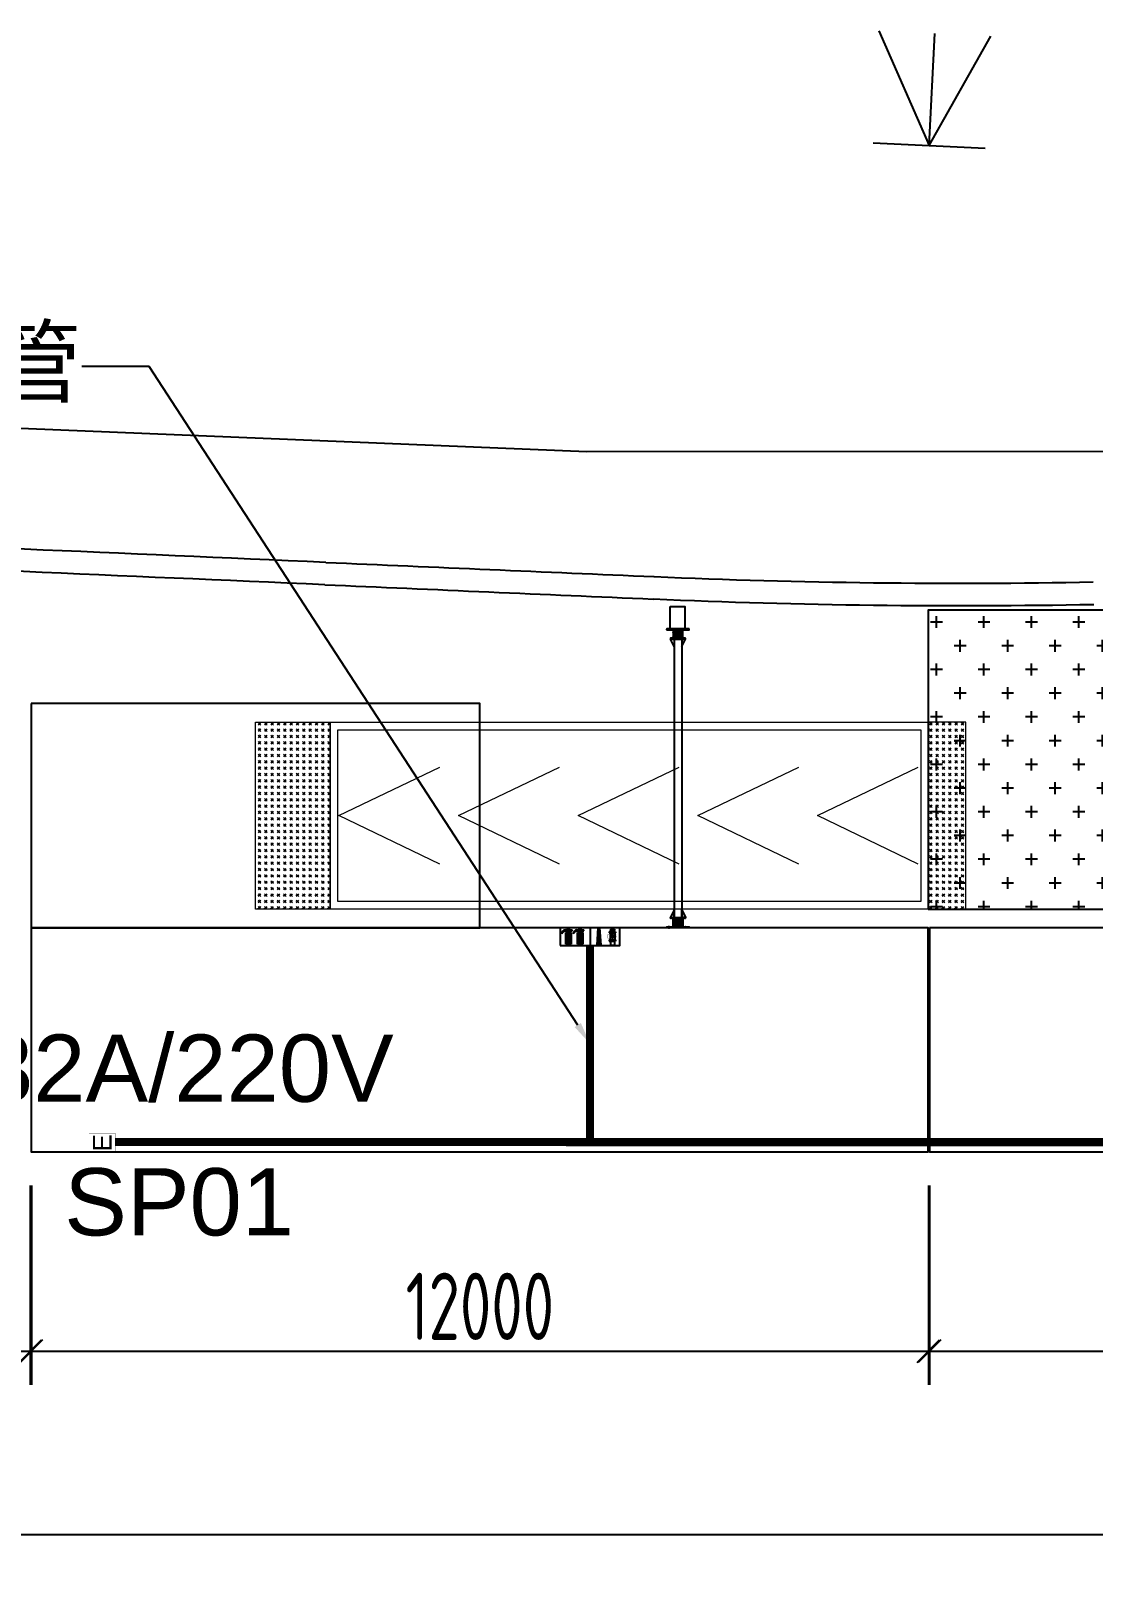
# Model space of a CAD drawing. Header units: millimetres. Extents: x 4 to 2106212, y -117026 to 198097.
# Drawn here: x 930328 to 944542, y -85319 to -64743 of the extents above; entities that cross this region are included whole.
import ezdxf
from ezdxf import colors
from ezdxf.entities.mleader import LeaderData, LeaderLine
from ezdxf.enums import TextEntityAlignment as Align
from ezdxf.math import Vec2, Vec3

# ---------------------------------------------------------------- set-up
doc = ezdxf.new("R2010")
doc.units = ezdxf.units.MM
doc.linetypes.add('CENTER', pattern=[0.6, 0.375, -0.075, 0.075, -0.075])
for name, color, linetype in [('HR-pontoon', 161, 'Continuous'), ('水电箱', 40, 'Continuous'), ('消防箱', 112, 'Continuous'), ('粗实线', 7, 'Continuous'), ('给水管', 80, 'Continuous')]:
    doc.layers.add(name, color=color, linetype=linetype)
doc.layers.add('抱桩器', color=1, linetype='Continuous', lineweight=18)
doc.layers.add('文本', color=3, linetype='Continuous', lineweight=13)
doc.styles.add('Arial', font='arial.ttf')
doc.styles.add('hztxt', font='ros1.shx', dxfattribs={"width": 0.8, "bigfont": 'hztxt.shx'})
doc.styles.get("Standard").update_dxf_attribs({"font": 'arial.ttf'})
doc.linetypes.add('10422', pattern='A,2,[150,AAA.SHX,S=1,R=0,X=0,Y=1],2,[177,AAA.SHX,S=1,R=0,X=0,Y=0.8],1e-09', length=4)
doc.linetypes.add('444', pattern='A,4.5,[145,AAA.SHX,S=1,R=0,X=0,Y=1],4.5,-0.5,[146,AAA.SHX,S=1,R=0,X=0,Y=0],-0.5', length=10)
doc.dimstyles.new('DIM-300', dxfattribs={"dimscale": 300, "dimtxt": 3, "dimasz": 1, "dimexe": 1.5, "dimexo": 1.5, "dimgap": 0.5, "dimtad": 1, "dimdec": 0, "dimzin": 0, "dimdsep": 46, "dimtxsty": 'hztxt', "dimblk": 'OBLIQUE', "dimcen": 0, "dimdle": 1.5, "dimclrd": 9, "dimclre": 9, "dimclrt": 6, "dimadec": 0, "dimazin": 0, "dimtfac": 1, "dimtdec": 0, "dimtix": 1, "dimtofl": 0, "dimtmove": 2, "dimatfit": 0, "dimfxl": 5, "dimtolj": 1, "dimtzin": 0, "dimarcsym": 0})
pattern_1 = [(225, (43212.285, 45564.743), (4.49012806, -4.49012806), []), (225, (43207.795, 45564.743), (4.49012806, -4.49012806), [7.9375, -1.5875, 0, -1.5875])]
pattern_2 = [(225, (-344287.005, -129412.7357), (4.49012806, -4.49012806), []), (225, (-344291.495, -129412.7357), (4.49012806, -4.49012806), [7.9375, -1.5875, 0, -1.5875])]

# ---------------------------------------------------------------- blocks, each defined once
blk = doc.blocks.new('_Oblique')
at = {"color": 0, "linetype": 'ByBlock', "lineweight": -2}
blk.add_line((-0.5, -0.5), (0.5, 0.5), dxfattribs=at)
blk = doc.blocks.new('*D2060')
at = {"color": 9, "lineweight": -2, "transparency": 16777216}
for p, q in [((918321, -80197), (918321, -82864)), ((930321, -80197), (930321, -82864)), ((917871, -82414), (930771, -82414))]:
    blk.add_line(p, q, dxfattribs=at)
at = {"layer": 'Defpoints', "color": 0, "transparency": 16777216}
for p in [(918321, -79747), (930321, -79747), (930321, -82414)]:
    blk.add_point(p, dxfattribs=at)
at = {"color": 9, "lineweight": -2, "transparency": 16777216, "xscale": 300, "yscale": 300, "zscale": 300, "rotation": 180}
blk.add_blockref('_Oblique', (918321, -82414), dxfattribs=at)
at = {"color": 9, "lineweight": -2, "transparency": 16777216, "xscale": 300, "yscale": 300, "zscale": 300}
blk.add_blockref('_Oblique', (930321, -82414), dxfattribs=at)
at = {"color": 6, "transparency": 16777216, "insert": (924321, -81814), "char_height": 900, "attachment_point": 5, "style": 'hztxt'}
blk.add_mtext('\\A1;12000', dxfattribs=at)
blk = doc.blocks.new('*D2061')
at = {"color": 9, "lineweight": -2, "transparency": 16777216}
for p, q in [((930336, -80197), (930336, -82864)), ((942336, -80197), (942336, -82864)), ((929886, -82414), (942786, -82414))]:
    blk.add_line(p, q, dxfattribs=at)
at = {"layer": 'Defpoints', "color": 0, "transparency": 16777216}
for p in [(930336, -79747), (942336, -79747), (942336, -82414)]:
    blk.add_point(p, dxfattribs=at)
at = {"color": 9, "lineweight": -2, "transparency": 16777216, "xscale": 300, "yscale": 300, "zscale": 300, "rotation": 180}
blk.add_blockref('_Oblique', (930336, -82414), dxfattribs=at)
at = {"color": 9, "lineweight": -2, "transparency": 16777216, "xscale": 300, "yscale": 300, "zscale": 300}
blk.add_blockref('_Oblique', (942336, -82414), dxfattribs=at)
at = {"color": 6, "transparency": 16777216, "insert": (936336, -81814), "char_height": 900, "attachment_point": 5, "style": 'hztxt'}
blk.add_mtext('\\A1;12000', dxfattribs=at)
blk = doc.blocks.new('*D2062')
at = {"color": 9, "lineweight": -2, "transparency": 16777216}
for p, q in [((942351, -80197), (942351, -82864)), ((954351, -80197), (954351, -82864)), ((941901, -82414), (954801, -82414))]:
    blk.add_line(p, q, dxfattribs=at)
at = {"layer": 'Defpoints', "color": 0, "transparency": 16777216}
for p in [(942351, -79747), (954351, -79747), (954351, -82414)]:
    blk.add_point(p, dxfattribs=at)
at = {"color": 9, "lineweight": -2, "transparency": 16777216, "xscale": 300, "yscale": 300, "zscale": 300, "rotation": 180}
blk.add_blockref('_Oblique', (942351, -82414), dxfattribs=at)
at = {"color": 9, "lineweight": -2, "transparency": 16777216, "xscale": 300, "yscale": 300, "zscale": 300}
blk.add_blockref('_Oblique', (954351, -82414), dxfattribs=at)
at = {"color": 6, "transparency": 16777216, "insert": (948351, -81814), "char_height": 900, "attachment_point": 5, "style": 'hztxt'}
blk.add_mtext('\\A1;12000', dxfattribs=at)
blk = doc.blocks.new('*U2049')
at = {"layer": '抱桩器'}
h = blk.add_hatch(dxfattribs=at)
h.set_pattern_fill('GOST_GLASS', color=252, scale=10, angle=90)
h.set_pattern_definition([(135, (-669974.417, -109419.865), (5e-15, 84.852814), [50, -70]), (135, (-669974.417, -109398.65), (5e-15, 84.852814), [20, -100]), (135, (-669995.63, -109419.865), (5e-15, 84.852814), [20, -100])])
h.paths.add_polyline_path([(-3750, 1250), (-3750, -1250), (-4750, -1250), (-4750, 1250)])
h = blk.add_hatch(dxfattribs=at)
h.set_pattern_fill('GOST_GLASS', color=252, scale=10, angle=90)
h.set_pattern_definition([(135, (-673974.717, -109419.865), (5e-15, 84.852814), [50, -70]), (135, (-673974.717, -109398.65), (5e-15, 84.852814), [20, -100]), (135, (-673995.93, -109419.865), (5e-15, 84.852814), [20, -100])])
h.paths.add_polyline_path([(4250, 1250), (4250, -1250), (4750, -1250), (4750, 1250)])
at = {"layer": '抱桩器', "color": 252}
for points in [[(-3750, 1250), (-3750, -1250), (-4750, -1250), (-4750, 1250)], [(4250, -1250), (-3750, -1250), (-3750, 1250), (4250, 1250)], [(4250, 1250), (4250, -1250), (4750, -1250), (4750, 1250)], [(4150, -1150), (-3650, -1150), (-3650, 1150), (4150, 1150)]]:
    blk.add_lwpolyline(points, close=True, dxfattribs=at)
for points in [[(-2284, -650), (-3634, 0), (-2284, 650)], [(-684, -650), (-2034, 0), (-684, 650)], [(916, -650), (-434, 0), (916, 650)], [(2516, -650), (1166, 0), (2516, 650)], [(4116, -650), (2766, 0), (4116, 650)]]:
    blk.add_lwpolyline(points, dxfattribs=at)
blk = doc.blocks.new('*U2050')
at = {"color": 0, "linetype": 'ByBlock', "lineweight": -2, "transparency": 16777216}
blk.add_blockref('*U2049', (0, 0), dxfattribs=at)
blk = doc.blocks.new('*D2059')
at = {"color": 9, "lineweight": -2, "transparency": 16777216}
for p, q in [((918321, -80197), (918321, -85319)), ((988396, -80197), (988396, -85319)), ((917871, -84869), (988846, -84869))]:
    blk.add_line(p, q, dxfattribs=at)
at = {"layer": 'Defpoints', "color": 0, "transparency": 16777216}
for p in [(918321, -79747), (988396, -79747), (988396, -84869)]:
    blk.add_point(p, dxfattribs=at)
at = {"color": 9, "lineweight": -2, "transparency": 16777216, "xscale": 300, "yscale": 300, "zscale": 300, "rotation": 180}
blk.add_blockref('_Oblique', (918321, -84869), dxfattribs=at)
at = {"color": 9, "lineweight": -2, "transparency": 16777216, "xscale": 300, "yscale": 300, "zscale": 300}
blk.add_blockref('_Oblique', (988396, -84869), dxfattribs=at)
at = {"color": 6, "transparency": 16777216, "insert": (953358, -84269), "char_height": 900, "attachment_point": 5, "style": 'hztxt'}
blk.add_mtext('\\A1;70075', dxfattribs=at)
blk = doc.blocks.new('*U2053')
h = blk.add_hatch()
h.set_pattern_fill('CROSS', color=252, scale=50, angle=90)
h.set_pattern_definition([(90, (-479955.5, -94961.22), (-317.5, 317.5), [158.75, -476.25]), (180, (-479876.12, -94881.85), (-317.5, -317.5), [158.75, -476.25])])
h.paths.add_polyline_path([(1500, 2000), (-1500, 2000), (-1500, -2000), (1500, -2000)])
at = {"layer": 'HR-pontoon'}
blk.add_lwpolyline([(-1500, -2000), (1500, -2000), (1500, 2000), (-1500, 2000)], close=True, dxfattribs=at)
blk = doc.blocks.new('*U2054')
at = {"color": 0, "linetype": 'ByBlock', "lineweight": -2, "transparency": 16777216}
blk.add_blockref('*U2053', (0, 0), dxfattribs=at)
blk = doc.blocks.new('*U1991')
h = blk.add_hatch()
h.set_pattern_fill('ANSI35', color=4, angle=180)
h.set_pattern_definition(pattern_1)
h.paths.add_polyline_path([(24, -89), (36, -89), (36, -67), (24, -67)])
h.paths.add_polyline_path([(24, -31), (36, -31), (36, 11), (24, 11)])
h.paths.add_polyline_path([(-100, 11), (100, 11), (100, 21), (-100, 21)])
h.paths.add_polyline_path([(-36, -31), (-24, -31), (-24, 11), (-36, 11)])
h.paths.add_polyline_path([(-36, -89), (-24, -89), (-24, -67), (-36, -67)])
h = blk.add_hatch()
h.set_pattern_fill('ANSI35', color=4, angle=180)
h.set_pattern_definition(pattern_2)
h.paths.add_polyline_path([(-129, -116), (-150, -116), (-150, -104), (-129, -104)])
h.paths.add_polyline_path([(111, -116), (-111, -116), (-111, -104), (111, -104)])
h.paths.add_polyline_path([(150, -116), (129, -116), (129, -104), (150, -104)])
h.paths.add_polyline_path([(66, -104), (54, -104), (54, -67), (66, -67)])
h.paths.add_polyline_path([(66, -31), (54, -31), (54, -4), (66, -4)])
h.paths.add_polyline_path([(6, -31), (-6, -31), (-6, -4), (6, -4)])
h.paths.add_polyline_path([(6, -104), (-6, -104), (-6, -67), (6, -67)])
h.paths.add_polyline_path([(-54, -104), (-66, -104), (-66, -67), (-54, -67)])
h.paths.add_polyline_path([(-54, -31), (-66, -31), (-66, -4), (-54, -4)])
at = {"color": 4}
for points in [[(100, 11), (-100, 11), (-100, 21), (100, 21), (100, 11)], [(-36, -89), (-36, 11), (-24, 11), (-24, -89), (-36, -89)], [(24, -89), (24, 11), (36, 11), (36, -89), (24, -89)], [(150, -116), (-150, -116), (-150, -104), (150, -104), (150, -116)], [(-66, -104), (-66, -4), (-54, -4), (-54, -104), (-66, -104)], [(-6, -104), (-6, -4), (6, -4), (6, -104), (-6, -104)], [(54, -104), (54, -4), (66, -4), (66, -104), (54, -104)]]:
    blk.add_lwpolyline(points, dxfattribs=at)
at = {"layer": 'Defpoints', "color": 4}
for points in [[(-100, 21), (-50, 21), (-50, 121), (-100, 21)], [(100, 21), (50, 21), (50, 121), (100, 21)]]:
    blk.add_lwpolyline(points, dxfattribs=at)
at = {"layer": 'Defpoints', "color": 4, "linetype": 'CENTER', "ltscale": 2}
for points in [[(-129, -116), (-111, -116), (-111, -104), (-129, -104)], [(-66, -31), (-54, -31), (-54, -67), (-66, -67)], [(-36, -31), (-24, -31), (-24, -67), (-36, -67)], [(-6, -31), (6, -31), (6, -67), (-6, -67)], [(24, -31), (36, -31), (36, -67), (24, -67)], [(54, -31), (66, -31), (66, -67), (54, -67)], [(129, -116), (111, -116), (111, -104), (129, -104)]]:
    blk.add_lwpolyline(points, close=True, dxfattribs=at)
for points in [[(-120, -99), (-120, -111), (-120, -121)], [(-66, -49), (66, -49)], [(-66, -49), (66, -49)], [(120, -99), (120, -111), (120, -121)]]:
    blk.add_lwpolyline(points, dxfattribs=at)
blk = doc.blocks.new('*U2002')
at = {"layer": '粗实线', "color": 0, "linetype": 'ByBlock', "lineweight": -2, "transparency": 16777216}
blk.add_blockref('*U1991', (0, 0), dxfattribs=at)
blk = doc.blocks.new('*U2003')
h = blk.add_hatch()
h.set_pattern_fill('ANSI35', color=4, angle=180)
h.set_pattern_definition(pattern_1)
h.paths.add_polyline_path([(24, -89), (36, -89), (36, -67), (24, -67)])
h.paths.add_polyline_path([(24, -31), (36, -31), (36, 11), (24, 11)])
h.paths.add_polyline_path([(-100, 11), (100, 11), (100, 21), (-100, 21)])
h.paths.add_polyline_path([(-36, -31), (-24, -31), (-24, 11), (-36, 11)])
h.paths.add_polyline_path([(-36, -89), (-24, -89), (-24, -67), (-36, -67)])
h = blk.add_hatch()
h.set_pattern_fill('ANSI35', color=4, angle=180)
h.set_pattern_definition(pattern_2)
h.paths.add_polyline_path([(-129, -116), (-150, -116), (-150, -104), (-129, -104)])
h.paths.add_polyline_path([(111, -116), (-111, -116), (-111, -104), (111, -104)])
h.paths.add_polyline_path([(150, -116), (129, -116), (129, -104), (150, -104)])
h.paths.add_polyline_path([(66, -104), (54, -104), (54, -67), (66, -67)])
h.paths.add_polyline_path([(66, -31), (54, -31), (54, -4), (66, -4)])
h.paths.add_polyline_path([(6, -31), (-6, -31), (-6, -4), (6, -4)])
h.paths.add_polyline_path([(6, -104), (-6, -104), (-6, -67), (6, -67)])
h.paths.add_polyline_path([(-54, -104), (-66, -104), (-66, -67), (-54, -67)])
h.paths.add_polyline_path([(-54, -31), (-66, -31), (-66, -4), (-54, -4)])
at = {"color": 4}
for points in [[(100, 11), (-100, 11), (-100, 21), (100, 21), (100, 11)], [(-36, -89), (-36, 11), (-24, 11), (-24, -89), (-36, -89)], [(24, -89), (24, 11), (36, 11), (36, -89), (24, -89)], [(150, -116), (-150, -116), (-150, -104), (150, -104), (150, -116)], [(-66, -104), (-66, -4), (-54, -4), (-54, -104), (-66, -104)], [(-6, -104), (-6, -4), (6, -4), (6, -104), (-6, -104)], [(54, -104), (54, -4), (66, -4), (66, -104), (54, -104)]]:
    blk.add_lwpolyline(points, dxfattribs=at)
at = {"layer": 'Defpoints', "color": 4}
for points in [[(-100, 21), (-50, 21), (-50, 121), (-100, 21)], [(100, 21), (50, 21), (50, 121), (100, 21)]]:
    blk.add_lwpolyline(points, dxfattribs=at)
at = {"layer": 'Defpoints', "color": 4, "linetype": 'CENTER', "ltscale": 2}
for points in [[(-129, -116), (-111, -116), (-111, -104), (-129, -104)], [(-66, -31), (-54, -31), (-54, -67), (-66, -67)], [(-36, -31), (-24, -31), (-24, -67), (-36, -67)], [(-6, -31), (6, -31), (6, -67), (-6, -67)], [(24, -31), (36, -31), (36, -67), (24, -67)], [(54, -31), (66, -31), (66, -67), (54, -67)], [(129, -116), (111, -116), (111, -104), (129, -104)]]:
    blk.add_lwpolyline(points, close=True, dxfattribs=at)
for points in [[(-120, -99), (-120, -111), (-120, -121)], [(-66, -49), (66, -49)], [(-66, -49), (66, -49)], [(120, -99), (120, -111), (120, -121)]]:
    blk.add_lwpolyline(points, dxfattribs=at)
blk = doc.blocks.new('*U1990')
at = {"layer": '粗实线', "color": 0, "linetype": 'ByBlock', "lineweight": -2, "transparency": 16777216}
blk.add_blockref('*U2003', (0, 0), dxfattribs=at)
blk = doc.blocks.new('*U1975')
at = {"layer": '粗实线', "color": 4}
for points in [[(-50, 1863), (-50, -1863)], [(50, 1863), (50, -1863)]]:
    blk.add_lwpolyline(points, dxfattribs=at)
at = {"layer": '粗实线', "color": 4, "xscale": -1, "rotation": 179.9999997006857}
blk.add_blockref('*U1990', (0, 1884), dxfattribs=at)
at = {"layer": '粗实线', "color": 4, "rotation": 359.9999997006856}
blk.add_blockref('*U2002', (0, -1884), dxfattribs=at)
blk = doc.blocks.new('*U1964')
at = {"color": 0, "linetype": 'ByBlock', "lineweight": -2, "transparency": 16777216}
blk.add_blockref('*U1975', (0, 0), dxfattribs=at)
blk = doc.blocks.new('jytkjyk')
blk.add_lwpolyline([(475000, 131105), (475200, 131105), (475200, 130805), (475000, 130805)], close=True)
at = {"layer": '粗实线', "color": 252}
for p, q in [((477793, 138809, 100000), (478468, 137273, 100000)), ((478468, 137273, 100000), (478542, 138771, 100000)), ((478468, 137273, 100000), (479291, 138734, 100000)), ((477719, 137310, 100000), (479217, 137236, 100000)), ((461524, 133688), (473886, 133179)), ((473886, 133179), (489293, 133185))]:
    blk.add_line(p, q, dxfattribs=at)
at = {"layer": '粗实线', "color": 252, "linetype": '444'}
for centre, radius, start, end in [((-3904691, -99907282), 100134600, 87.49583224, 87.50045294), ((1765367, 29741958), 29638567, 267.4958322, 267.504324), ((478862, 225020), 93605, 267.50432, 271.10178)]:
    blk.add_arc(centre, radius, start, end, dxfattribs=at)
at = {"layer": '粗实线', "color": 252, "linetype": '10422'}
for centre, radius, start, end in [((-3904691, -99907282), 100134300, 87.49583224, 87.50045294), ((1765367, 29741958), 29638867, 267.4958322, 267.504324), ((478862, 225020), 93905, 267.50432, 271.10178)]:
    blk.add_arc(centre, radius, start, end, dxfattribs=at)
blk.add_blockref('*U1964', (475106, 128805))
blk = doc.blocks.new('水电箱A')
at = {"layer": '水电箱', "color": 2, "const_width": 3}
blk.add_lwpolyline([(-30, 210), (270, 210), (270, -210), (-30, -210)], close=True, dxfattribs=at)
at = {"layer": '水电箱', "color": 2}
blk.add_text('E', height=300, dxfattribs=at).set_placement((-24, -153))
blk = doc.blocks.new('*U2066')
at = {"layer": '水电箱'}
h = blk.add_hatch(dxfattribs=at)
h.set_pattern_fill('ANSI31', color=5, scale=96.6791, angle=50.4742, style=0)
h.set_pattern_definition([(44.999999, (-1654.6997, -1774.5766), (-0.34181224, 0.34181223), [])])
h.paths.add_polyline_path([(328, 70), (328, 85), (301, 85), (301, 70)])
h.paths.add_polyline_path([(301, 70), (301, 85), (274, 85), (274, 70)])
at = {"layer": '消防箱', "extrusion": (-6.66979e-17, -1.24072e-06, 1)}
h = blk.add_hatch(color=240, dxfattribs=at)
h.dxf.hatch_style = 1
edge = h.paths.add_edge_path()
edge.add_line((-331, 80), (-300, 80))
edge.add_line((-300, 80), (-300, 92))
edge.add_line((-300, 92), (-331, 92))
edge.add_ellipse((-322, 36), major_axis=(0, 56.9), ratio=0.999994, start_angle=9.5957, end_angle=90.002)
edge.add_ellipse((-297, -4), major_axis=(0, 90.8), ratio=0.999994, start_angle=22.0899, end_angle=63.8382, ccw=False)
h.paths.add_polyline_path([(-276, 108), (-300, 108), (-300, 92), (-276, 92)])
h.paths.add_polyline_path([(-276, 92), (-300, 92), (-300, 80), (-276, 80)])
h.paths.add_polyline_path([(-241, 92), (-276, 92), (-276, 80), (-241, 80)])
h.paths.add_polyline_path([(-276, 80), (-300, 80), (-300, 55), (-276, 55)])
h.paths.add_polyline_path([(-253, 55), (-323, 55), (-323, -102), (-253, -102)])
h = blk.add_hatch(color=240, dxfattribs=at)
h.dxf.hatch_style = 1
edge = h.paths.add_edge_path()
edge.add_line((-176, 80), (-144, 80))
edge.add_line((-144, 80), (-144, 92))
edge.add_line((-144, 92), (-176, 92))
edge.add_ellipse((-166, 36), major_axis=(0, 56.9), ratio=0.999994, start_angle=9.5957, end_angle=90.002)
edge.add_ellipse((-142, -4), major_axis=(0, 90.8), ratio=0.999994, start_angle=22.0899, end_angle=63.8382, ccw=False)
h.paths.add_polyline_path([(-120, 108), (-144, 108), (-144, 92), (-120, 92)])
h.paths.add_polyline_path([(-120, 92), (-144, 92), (-144, 80), (-120, 80)])
h.paths.add_polyline_path([(-85, 92), (-120, 92), (-120, 80), (-85, 80)])
h.paths.add_polyline_path([(-120, 80), (-144, 80), (-144, 55), (-120, 55)])
h.paths.add_polyline_path([(-97, 55), (-167, 55), (-167, -102), (-97, -102)])
for p, q in [((106, 116, 0), (89, -116, 0)), ((126, 116, 0), (106, 116, 0)), ((116, 116, 0), (116, -116, 0)), ((126, 116, 0), (143, -116, 0)), ((143, -116, 0), (89, -116, 0))]:
    blk.add_line(p, q)
at = {"layer": '水电箱', "color": 5}
for p, q in [((258, 66, 0), (258, 58, 0)), ((258, 66, 0), (343, 66, 0)), ((258, 58, 0), (343, 58, 0)), ((258, 57, 0), (258, 49, 0)), ((258, 57, 0), (343, 57, 0)), ((258, 49, 0), (343, 49, 0)), ((259, 57, 0), (259, 58, 0)), ((274, 70, 0), (271, 66, 0)), ((271, 49, 0), (271, -44, 0)), ((271, 3, 0), (331, 3, 0)), ((274, 101, 0), (274, 84, 0)), ((274, 101, 0), (328, 101, 0)), ((274, 85, 0), (274, 70, 0)), ((274, 85, 0), (328, 85, 0)), ((274, 70, 0), (328, 70, 0)), ((328, 101, 0), (328, 84, 0)), ((331, 49, 0), (331, -44, 0)), ((342, 57, 0), (342, 58, 0)), ((343, 66, 0), (343, 58, 0)), ((343, 57, 0), (343, 49, 0)), ((258, -44, 0), (258, -51, 0)), ((258, -44, 0), (343, -44, 0)), ((258, -51, 0), (343, -51, 0)), ((258, -53, 0), (343, -53, 0)), ((258, -53, 0), (258, -61, 0)), ((258, -61, 0), (343, -61, 0)), ((259, -53, 0), (259, -51, 0)), ((274, -65, 0), (271, -61, 0)), ((274, -65, 0), (274, -106, 0)), ((328, -65, 0), (274, -65, 0)), ((328, -65, 0), (331, -61, 0)), ((328, -65, 0), (328, -106, 0)), ((342, -53, 0), (342, -51, 0)), ((343, -44, 0), (343, -51, 0)), ((343, -53, 0), (343, -61, 0))]:
    blk.add_line(p, q, dxfattribs=at)
at = {"layer": '水电箱', "color": 5, "const_width": 2.47, "elevation": 0}
for points in [[(228, 29), (228, -21)], [(230, 27), (230, -22)], [(265, 49), (263, 39)], [(337, 49), (338, 39)], [(264, -34), (264, -44)], [(274, -106), (328, -106)], [(338, -34), (338, -44)]]:
    blk.add_lwpolyline(points, dxfattribs=at)
for points in [[(234, 23, 0.227002), (260, 35, 0.227002)], [(264, 40, 0.026876), (260, 35, 0.026876)], [(338, -34, 0.414214), (338, 40, 0.414214)], [(260, -30, 0.227002), (234, -18, 0.227002)], [(260, -30, 0.026876), (264, -34, 0.026876)]]:
    blk.add_lwpolyline(points, format="xyb", dxfattribs=at)
for points in [[(277, 3, 1), (324, 3, 1)], [(285, 3, 1), (316, 3, 1)]]:
    blk.add_lwpolyline(points, format="xyb", close=True, dxfattribs=at)
at = {"layer": '水电箱', "color": 5}
for radius in [23.7, 15.2]:
    blk.add_circle((301, 3, 0), radius, dxfattribs=at)
blk.add_arc((301, 99, 0), 8.31, 13.4877, 166.5123, dxfattribs=at)
for p in [(259, 58, 0), (259, 58, 0), (301, 107, 0), (259, -52, 0), (259, -52, 0)]:
    blk.add_point(p, dxfattribs=at)
at = {"layer": '消防箱', "color": 240, "extrusion": (-6.66979e-17, -1.24072e-06, 1)}
for p, q in [((-331, 92, 0), (-241, 92, 0)), ((-331, 80, 0), (-241, 80, 0)), ((-323, 55, 0), (-253, 55, 0)), ((-323, -102, 0), (-323, 55, 0)), ((-300, 55, 0), (-300, 108, 0)), ((-276, 108, 0), (-300, 108, 0)), ((-276, 55, 0), (-276, 108, 0)), ((-253, 55, 0), (-253, -102, 0)), ((-241, 80, 0), (-241, 92, 0)), ((-176, 92, 0), (-85, 92, 0)), ((-176, 80, 0), (-85, 80, 0)), ((-167, 55, 0), (-97, 55, 0)), ((-167, -102, 0), (-167, 55, 0)), ((-144, 55, 0), (-144, 108, 0)), ((-120, 108, 0), (-144, 108, 0)), ((-120, 55, 0), (-120, 108, 0)), ((-97, 55, 0), (-97, -102, 0)), ((-85, 80, 0), (-85, 92, 0)), ((-253, -102, 0), (-323, -102, 0)), ((-97, -102, 0), (-167, -102, 0))]:
    blk.add_line(p, q, dxfattribs=at)
at = {"layer": '消防箱', "color": 0, "extrusion": (-6.66979e-17, -1.24072e-06, 1), "elevation": 0}
for points in [[(-400, -120), (400, -120), (400, 120), (-400, 120)], [(-398, -118), (398, -118), (398, 118), (-398, 118)]]:
    blk.add_lwpolyline(points, close=True, dxfattribs=at)
at = {"layer": '消防箱', "color": 1, "extrusion": (-6.66979e-17, -1.24072e-06, 1), "elevation": 0}
blk.add_lwpolyline([(0, 120), (0, -120)], dxfattribs=at)
at = {"layer": '消防箱', "color": 240, "extrusion": (-6.66979e-17, -1.24072e-06, 1)}
for centre, major_axis, start_param, end_param in [((-322, 36, 0), (0, 56.9, 0), 0.167476, 1.570832), ((-297, -4, 0), (0, 90.8, 0), 0.385541, 1.114187), ((-166, 36, 0), (0, 56.9, 0), 0.167476, 1.570832), ((-142, -4, 0), (0, 90.8, 0), 0.385541, 1.114187)]:
    blk.add_ellipse(centre, major_axis=major_axis, ratio=0.999994, start_param=start_param, end_param=end_param, dxfattribs=at)
blk = doc.blocks.new('*U2067')
at = {"color": 0, "linetype": 'ByBlock', "lineweight": -2, "transparency": 16777216}
blk.add_blockref('*U2066', (0, 0), dxfattribs=at)

msp = doc.modelspace()

# ---------------------------------------------------------------- linework, layer by layer
at = {"layer": 'HR-pontoon'}
for points in [[(930335.5313, -73746.8332), (930335.5313, -76746.8332), (936335.5313, -76746.8332), (936335.5313, -73746.8332)], [(930335.5313, -76746.8332), (930335.5313, -79746.8332), (942335.5313, -79746.8332), (942335.5313, -76746.8332)], [(942350.5313, -76746.8332), (942350.5313, -79746.8332), (954350.5313, -79746.8333), (954350.5313, -76746.8333)]]:
    msp.add_lwpolyline(points, close=True, dxfattribs=at)
at = {"layer": '给水管', "color": 4, "lineweight": -3, "const_width": 110, "elevation": -0.0003}
msp.add_lwpolyline([(937809.6688, -76986.8029), (937809.6688, -79614.7498)], dxfattribs=at)
at = {"layer": '给水管', "color": 4, "lineweight": -3, "const_width": 110}
msp.add_lwpolyline([(984702.5636, -79621.9975), (931456.4018, -79614.7497)], dxfattribs=at)

# ---------------------------------------------------------------- block references
for name, p in [('jytkjyk', (463880.0711, -203551.8445)), ('*U2054', (943835.5636, -74496.8081)), ('*U2050', (938085.5391, -75246.8332)), ('*U2067', (937809.7688, -76866.8181, -0.0001))]:
    msp.add_blockref(name, p)
at = {"layer": '水电箱', "xscale": 0.8322380112224056, "yscale": 0.8322380112224056, "zscale": 0.8322380112224056, "rotation": 89.99999970068552}
msp.add_blockref('水电箱A', (931281.6318, -79721.866), dxfattribs=at)

# ---------------------------------------------------------------- texts
at = {"layer": '文本', "color": 7, "style": 'Arial'}
for s, p in [('2x32A/220V', (928334.0384, -78627.0058)), ('SP01', (930775.4347, -80415.2453))]:
    msp.add_text(s, height=900, dxfattribs=at).set_placement(p, align=Align.MIDDLE_LEFT)

# ---------------------------------------------------------------- dimensions: what is measured, and where the dimension line sits
for base, p1, p2, picture, middle in [((988395.5307, -84869.1895), (918320.5313, -79746.8331), (988395.5307, -79746.8329), '*D2059', (953358.031, -84269.1895)), ((930320.5313, -82414.2035), (918320.5313, -79746.8331), (930320.5313, -79746.8332), '*D2060', (924320.5313, -81814.2035)), ((942335.5313, -82414.2035), (930335.5313, -79746.8332), (942335.5313, -79746.8332), '*D2061', (936335.5313, -81814.2035)), ((954350.5313, -82414.2035), (942350.5313, -79746.8332), (954350.5313, -79746.8333), '*D2062', (948350.5313, -81814.2035))]:
    dim = msp.add_linear_dim(base=base, p1=p1, p2=p2, dimstyle='DIM-300')
    dim.commit()
    dim.dimension.update_dxf_attribs({"geometry": picture, "text_midpoint": middle})

# ---------------------------------------------------------------- leaders
at = {"layer": '文本', "color": 1}
ml = msp.add_multileader_mtext('Standard', dxfattribs=at)
ml.set_content('{\\fSimSun|b0|i0|c134|p2;DN32 PP-R管}', color=1)
ml.set_leader_properties()
ml.build(insert=Vec2(0, 0))
ml.multileader.update_dxf_attribs({"dogleg_length": 900, "arrow_head_size": 300})
ctx = ml.context
ctx.base_point, ctx.char_height, ctx.arrow_head_size, ctx.landing_gap_size, ctx.plane_origin = Vec3(924071.2468, -69237.8711, -0.0003), 900, 300, 1, Vec3(921501.7158, -69237.8711, -0.0003)
ctx.text_align_type = 2
notes = []
notes.append((ctx, [(1, (1, 1, 0), (931913.2468, -69237.8711, -0.0003), (-1, 0), 900, [(0, [(937809.6688, -78300.7763, -0.0003)], 0, [])])]))
ctx.mtext.insert, ctx.mtext.alignment, ctx.mtext.flow_direction = Vec3(931012.2468, -68722.8711, -0.0003), 3, 5
for ctx, leaders in notes:
    for number, flags, end, landing, length, lines in leaders:
        leader = LeaderData()
        leader.index, (leader.has_last_leader_line, leader.has_dogleg_vector, leader.attachment_direction) = number, flags
        leader.last_leader_point, leader.dogleg_vector, leader.dogleg_length = Vec3(end), Vec3(landing), length
        for number, points, colour, breaks in lines:
            line = LeaderLine()
            line.index, line.vertices, line.color, line.breaks = number, Vec3.list(points), colors.encode_raw_color(colour), breaks
            leader.lines.append(line)
        ctx.leaders.append(leader)

doc.saveas('drawing.dxf')
